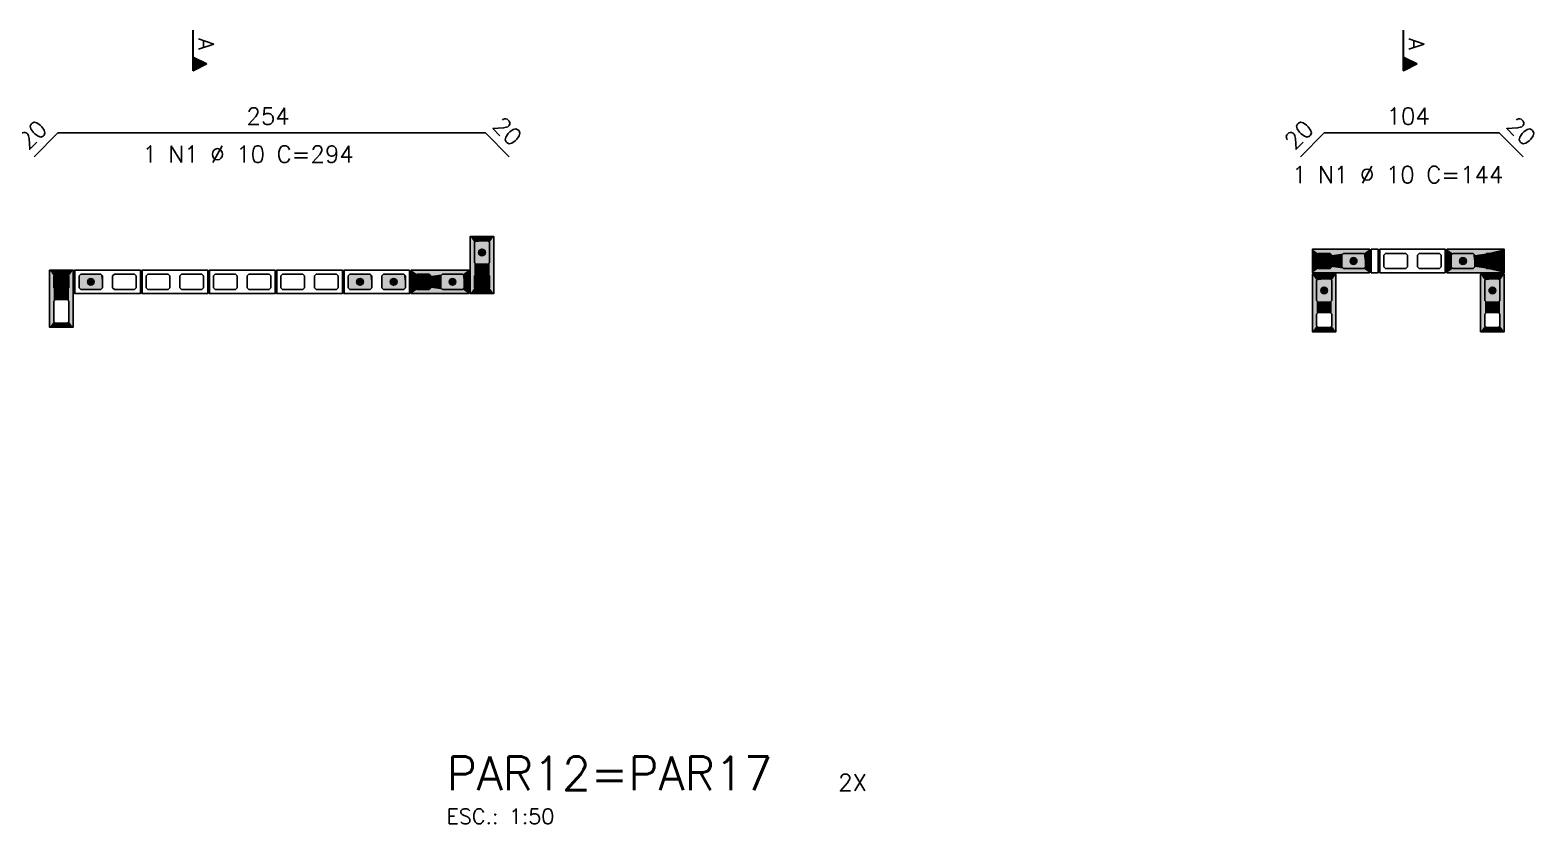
# Model space of a CAD drawing. Extents: x -2 to 121, y -2 to 61.
# Drawn here: x 35.07 to 52.94, y 18.04 to 27.48 of the extents above; entities that cross this region are included whole.
import ezdxf

# ---------------------------------------------------------------- set-up
doc = ezdxf.new("R2010")
doc.units = 0
doc.header["$MEASUREMENT"] = 0
for name, color, linetype in [('PENA_01', 1, 'CONTINUOUS'), ('PENA_02', 2, 'CONTINUOUS'), ('PENA_03', 3, 'CONTINUOUS'), ('PENA_05', 5, 'CONTINUOUS'), ('PENA_06', 6, 'CONTINUOUS'), ('PENA_11', 252, 'CONTINUOUS'), ('PENA_21', 100, 'CONTINUOUS')]:
    doc.layers.add(name, color=color, linetype=linetype)
doc.styles.get("Standard").update_dxf_attribs({"font": 'ROMANS.SHX'})

msp = doc.modelspace()

# ---------------------------------------------------------------- linework, layer by layer
at = {"layer": 'PENA_01', "linetype": 'Continuous'}
for points in [[(40.351743, 24.711848), (40.351743, 24.951848), (40.371743, 24.971848), (40.511743, 24.971848), (40.531743, 24.951848), (40.531743, 24.711848), (40.511743, 24.691848), (40.371743, 24.691848), (40.351743, 24.711848)], [(50.381624, 24.639823), (50.521624, 24.639823), (50.541624, 24.659823), (50.541624, 24.799823), (50.521624, 24.819823), (50.381624, 24.819823), (50.361624, 24.799823), (50.361624, 24.659823), (50.381624, 24.639823)], [(50.681624, 24.639823), (50.921624, 24.639823), (50.941624, 24.659823), (50.941624, 24.799823), (50.921624, 24.819823), (50.681624, 24.819823), (50.661624, 24.799823), (50.661624, 24.659823), (50.681624, 24.639823)], [(51.441624, 24.659823), (51.421624, 24.639823), (51.181624, 24.639823), (51.161624, 24.659823), (51.161624, 24.799823), (51.181624, 24.819823), (51.421624, 24.819823), (51.441624, 24.799823), (51.441624, 24.659823)], [(51.841624, 24.659823), (51.821624, 24.639823), (51.581624, 24.639823), (51.561624, 24.659823), (51.561624, 24.799823), (51.581624, 24.819823), (51.821624, 24.819823), (51.841624, 24.799823), (51.841624, 24.659823)], [(52.221624, 24.639823), (51.981624, 24.639823), (51.961624, 24.659823), (51.961624, 24.799823), (51.981624, 24.819823), (52.221624, 24.819823), (52.241624, 24.799823), (52.241624, 24.659823), (52.221624, 24.639823)], [(52.521624, 24.639823), (52.381624, 24.639823), (52.361624, 24.659823), (52.361624, 24.799823), (52.381624, 24.819823), (52.521624, 24.819823), (52.541624, 24.799823), (52.541624, 24.659823), (52.521624, 24.639823)], [(35.351743, 24.551848), (35.351743, 24.411848), (35.371743, 24.391848), (35.511743, 24.391848), (35.531743, 24.411848), (35.531743, 24.551848), (35.511743, 24.571848), (35.371743, 24.571848), (35.351743, 24.551848)], [(35.931743, 24.551848), (35.911743, 24.571848), (35.671743, 24.571848), (35.651743, 24.551848), (35.651743, 24.411848), (35.671743, 24.391848), (35.911743, 24.391848), (35.931743, 24.411848), (35.931743, 24.551848)], [(36.331743, 24.551848), (36.311743, 24.571848), (36.071743, 24.571848), (36.051743, 24.551848), (36.051743, 24.411848), (36.071743, 24.391848), (36.311743, 24.391848), (36.331743, 24.411848), (36.331743, 24.551848)], [(36.731743, 24.551848), (36.711743, 24.571848), (36.471743, 24.571848), (36.451743, 24.551848), (36.451743, 24.411848), (36.471743, 24.391848), (36.711743, 24.391848), (36.731743, 24.411848), (36.731743, 24.551848)], [(37.131743, 24.551848), (37.111743, 24.571848), (36.871743, 24.571848), (36.851743, 24.551848), (36.851743, 24.411848), (36.871743, 24.391848), (37.111743, 24.391848), (37.131743, 24.411848), (37.131743, 24.551848)], [(37.531743, 24.551848), (37.511743, 24.571848), (37.271743, 24.571848), (37.251743, 24.551848), (37.251743, 24.411848), (37.271743, 24.391848), (37.511743, 24.391848), (37.531743, 24.411848), (37.531743, 24.551848)], [(37.931743, 24.551848), (37.911743, 24.571848), (37.671743, 24.571848), (37.651743, 24.551848), (37.651743, 24.411848), (37.671743, 24.391848), (37.911743, 24.391848), (37.931743, 24.411848), (37.931743, 24.551848)], [(38.331743, 24.551848), (38.311743, 24.571848), (38.071743, 24.571848), (38.051743, 24.551848), (38.051743, 24.411848), (38.071743, 24.391848), (38.311743, 24.391848), (38.331743, 24.411848), (38.331743, 24.551848)], [(38.731743, 24.551848), (38.711743, 24.571848), (38.471743, 24.571848), (38.451743, 24.551848), (38.451743, 24.411848), (38.471743, 24.391848), (38.711743, 24.391848), (38.731743, 24.411848), (38.731743, 24.551848)], [(39.131743, 24.551848), (39.111743, 24.571848), (38.871743, 24.571848), (38.851743, 24.551848), (38.851743, 24.411848), (38.871743, 24.391848), (39.111743, 24.391848), (39.131743, 24.411848), (39.131743, 24.551848)], [(39.531743, 24.551848), (39.511743, 24.571848), (39.271743, 24.571848), (39.251743, 24.551848), (39.251743, 24.411848), (39.271743, 24.391848), (39.511743, 24.391848), (39.531743, 24.411848), (39.531743, 24.551848)], [(39.671743, 24.571848), (39.811743, 24.571848), (39.831743, 24.551848), (39.831743, 24.411848), (39.811743, 24.391848), (39.671743, 24.391848), (39.651743, 24.411848), (39.651743, 24.551848), (39.671743, 24.571848)], [(39.971743, 24.571848), (40.211743, 24.571848), (40.231743, 24.551848), (40.231743, 24.411848), (40.211743, 24.391848), (39.971743, 24.391848), (39.951743, 24.411848), (39.951743, 24.551848), (39.971743, 24.571848)], [(40.351743, 24.411848), (40.351743, 24.551848), (40.371743, 24.571848), (40.511743, 24.571848), (40.531743, 24.551848), (40.531743, 24.411848), (40.511743, 24.391848), (40.371743, 24.391848), (40.351743, 24.411848)], [(50.361624, 24.259823), (50.361624, 24.499823), (50.381624, 24.519823), (50.521624, 24.519823), (50.541624, 24.499823), (50.541624, 24.259823), (50.521624, 24.239823), (50.381624, 24.239823), (50.361624, 24.259823)], [(52.541624, 24.259823), (52.541624, 24.499823), (52.521624, 24.519823), (52.381624, 24.519823), (52.361624, 24.499823), (52.361624, 24.259823), (52.381624, 24.239823), (52.521624, 24.239823), (52.541624, 24.259823)], [(35.351743, 24.251848), (35.351743, 24.011848), (35.371743, 23.991848), (35.511743, 23.991848), (35.531743, 24.011848), (35.531743, 24.251848), (35.511743, 24.271848), (35.371743, 24.271848), (35.351743, 24.251848)], [(50.361624, 23.959823), (50.361624, 24.099823), (50.381624, 24.119823), (50.521624, 24.119823), (50.541624, 24.099823), (50.541624, 23.959823), (50.521624, 23.939823), (50.381624, 23.939823), (50.361624, 23.959823)], [(52.541624, 23.959823), (52.541624, 24.099823), (52.521624, 24.119823), (52.381624, 24.119823), (52.361624, 24.099823), (52.361624, 23.959823), (52.381624, 23.939823), (52.521624, 23.939823), (52.541624, 23.959823)]]:
    msp.add_lwpolyline(points, dxfattribs=at)
at = {"layer": 'PENA_02', "linetype": 'Continuous'}
for points in [[(40.301743, 24.341848), (40.301743, 25.021848), (40.581743, 25.021848), (40.581743, 24.341848), (40.301743, 24.341848)], [(50.311624, 24.589823), (50.991624, 24.589823), (50.991624, 24.869823), (50.311624, 24.869823), (50.311624, 24.589823)], [(51.091624, 24.869823), (51.011624, 24.869823), (51.011624, 24.589823), (51.091624, 24.589823), (51.091624, 24.869823)], [(51.891624, 24.589823), (51.111624, 24.589823), (51.111624, 24.869823), (51.891624, 24.869823), (51.891624, 24.589823)], [(52.591624, 24.589823), (51.911624, 24.589823), (51.911624, 24.869823), (52.591624, 24.869823), (52.591624, 24.589823)], [(35.301743, 24.621848), (35.301743, 23.941848), (35.581743, 23.941848), (35.581743, 24.621848), (35.301743, 24.621848)], [(36.381743, 24.621848), (35.601743, 24.621848), (35.601743, 24.341848), (36.381743, 24.341848), (36.381743, 24.621848)], [(37.181743, 24.621848), (36.401743, 24.621848), (36.401743, 24.341848), (37.181743, 24.341848), (37.181743, 24.621848)], [(37.981743, 24.621848), (37.201743, 24.621848), (37.201743, 24.341848), (37.981743, 24.341848), (37.981743, 24.621848)], [(38.781743, 24.621848), (38.001743, 24.621848), (38.001743, 24.341848), (38.781743, 24.341848), (38.781743, 24.621848)], [(39.581743, 24.621848), (38.801743, 24.621848), (38.801743, 24.341848), (39.581743, 24.341848), (39.581743, 24.621848)], [(39.601743, 24.621848), (40.281743, 24.621848), (40.281743, 24.341848), (39.601743, 24.341848), (39.601743, 24.621848)], [(50.311624, 23.889823), (50.311624, 24.569823), (50.591624, 24.569823), (50.591624, 23.889823), (50.311624, 23.889823)], [(52.591624, 23.889823), (52.591624, 24.569823), (52.311624, 24.569823), (52.311624, 23.889823), (52.591624, 23.889823)]]:
    msp.add_lwpolyline(points, dxfattribs=at)
at = {"layer": 'PENA_03', "linetype": 'Continuous'}
for p, q in [((37.006273, 27.475747), (37.006273, 26.989365)), ((37.006969, 27.15495), (37.006969, 27.475747)), ((51.39207, 27.475747), (51.39207, 26.989365)), ((51.392766, 27.15495), (51.392766, 27.475747)), ((37.006273, 26.989365), (37.172206, 27.072331)), ((37.172206, 27.072331), (37.006968, 27.15495)), ((37.006968, 26.990493), (37.170645, 27.072331)), ((37.006969, 26.990493), (37.006969, 27.15417)), ((37.170645, 27.072331), (37.006969, 27.15417)), ((37.019037, 26.995747), (37.019037, 27.148916)), ((37.031801, 27.002129), (37.031801, 27.142534)), ((37.044565, 27.008511), (37.044565, 27.136152)), ((37.057329, 27.014893), (37.057329, 27.12977)), ((37.070093, 27.021275), (37.070093, 27.123388)), ((37.082857, 27.027657), (37.082857, 27.117006)), ((37.095621, 27.034039), (37.095621, 27.110624)), ((37.108385, 27.040421), (37.108385, 27.104242)), ((37.121149, 27.046803), (37.121149, 27.09786)), ((37.133913, 27.053185), (37.133913, 27.091478)), ((37.146678, 27.059567), (37.146678, 27.085096)), ((37.159442, 27.065949), (37.159442, 27.078713)), ((51.39207, 26.989365), (51.558003, 27.072331)), ((51.558003, 27.072331), (51.392765, 27.15495)), ((51.392765, 26.990493), (51.556442, 27.072331)), ((51.392766, 26.990493), (51.392766, 27.15417)), ((51.556442, 27.072331), (51.392766, 27.15417)), ((51.404834, 26.995747), (51.404834, 27.148916)), ((51.417598, 27.002129), (51.417598, 27.142534)), ((51.430362, 27.008511), (51.430362, 27.136152)), ((51.443126, 27.014893), (51.443126, 27.12977)), ((51.45589, 27.021275), (51.45589, 27.123388)), ((51.468654, 27.027657), (51.468654, 27.117006)), ((51.481418, 27.034039), (51.481418, 27.110624)), ((51.494182, 27.040421), (51.494182, 27.104242)), ((51.506946, 27.046803), (51.506946, 27.09786)), ((51.51971, 27.053185), (51.51971, 27.091478)), ((51.532475, 27.059567), (51.532475, 27.085096)), ((51.545239, 27.065949), (51.545239, 27.078713))]:
    msp.add_line(p, q, dxfattribs=at)
for points in [[(40.511743, 24.971848), (40.531743, 24.951848), (40.531743, 24.711848), (40.511743, 24.691848), (40.371743, 24.691848), (40.351743, 24.711848), (40.351743, 24.951848), (40.371743, 24.971848), (40.511743, 24.971848)], [(50.521625, 24.819823), (50.541625, 24.799823), (50.541624, 24.659823), (50.521624, 24.639823), (50.381624, 24.639823), (50.361624, 24.659823), (50.361625, 24.799823), (50.381625, 24.819823), (50.521625, 24.819823)], [(50.941624, 24.659823), (50.921624, 24.639823), (50.681624, 24.639823), (50.661624, 24.659823), (50.661624, 24.799823), (50.681624, 24.819823), (50.921624, 24.819823), (50.941624, 24.799823), (50.941624, 24.659823)], [(52.241624, 24.659823), (52.221624, 24.639823), (51.981624, 24.639823), (51.961624, 24.659823), (51.961624, 24.799823), (51.981624, 24.819823), (52.221624, 24.819823), (52.241624, 24.799823), (52.241624, 24.659823)], [(52.521625, 24.819823), (52.541625, 24.799823), (52.541624, 24.659823), (52.521624, 24.639823), (52.381624, 24.639823), (52.361624, 24.659823), (52.361625, 24.799823), (52.381625, 24.819823), (52.521625, 24.819823)], [(35.511743, 24.571848), (35.531743, 24.551848), (35.531743, 24.411848), (35.511743, 24.391848), (35.371743, 24.391848), (35.351743, 24.411848), (35.351743, 24.551848), (35.371743, 24.571848), (35.511743, 24.571848)], [(35.931743, 24.411848), (35.911743, 24.391848), (35.671743, 24.391848), (35.651743, 24.411848), (35.651743, 24.551848), (35.671743, 24.571848), (35.911743, 24.571848), (35.931743, 24.551848), (35.931743, 24.411848)], [(39.131743, 24.411848), (39.111743, 24.391848), (38.871743, 24.391848), (38.851743, 24.411848), (38.851743, 24.551848), (38.871743, 24.571848), (39.111743, 24.571848), (39.131743, 24.551848), (39.131743, 24.411848)], [(39.531743, 24.411848), (39.511743, 24.391848), (39.271743, 24.391848), (39.251743, 24.411848), (39.251743, 24.551848), (39.271743, 24.571848), (39.511743, 24.571848), (39.531743, 24.551848), (39.531743, 24.411848)], [(39.811743, 24.571848), (39.831743, 24.551848), (39.831743, 24.411848), (39.811743, 24.391848), (39.671743, 24.391848), (39.651743, 24.411848), (39.651743, 24.551848), (39.671743, 24.571848), (39.811743, 24.571848)], [(40.231743, 24.411848), (40.211743, 24.391848), (39.971743, 24.391848), (39.951743, 24.411848), (39.951743, 24.551848), (39.971743, 24.571848), (40.211743, 24.571848), (40.231743, 24.551848), (40.231743, 24.411848)], [(40.511743, 24.571848), (40.531743, 24.551848), (40.531743, 24.411848), (40.511743, 24.391848), (40.371743, 24.391848), (40.351743, 24.411848), (40.351743, 24.551848), (40.371743, 24.571848), (40.511743, 24.571848)], [(50.521624, 24.519823), (50.541624, 24.499823), (50.541624, 24.259823), (50.521624, 24.239823), (50.381624, 24.239823), (50.361624, 24.259823), (50.361624, 24.499823), (50.381624, 24.519823), (50.521624, 24.519823)], [(52.521624, 24.519823), (52.541624, 24.499823), (52.541624, 24.259823), (52.521624, 24.239823), (52.381624, 24.239823), (52.361624, 24.259823), (52.361624, 24.499823), (52.381624, 24.519823), (52.521624, 24.519823)]]:
    msp.add_lwpolyline(points, dxfattribs=at)
for centre in [(40.441743, 24.831848), (50.451624, 24.729823), (50.801624, 24.729823), (52.101624, 24.729823), (52.451624, 24.729823), (35.441743, 24.481848), (35.791743, 24.481848), (38.991743, 24.481848), (39.391743, 24.481848), (39.741743, 24.481848), (40.091743, 24.481848), (40.441743, 24.481848), (50.451624, 24.379823), (52.451624, 24.379823)]:
    msp.add_circle(centre, 0.04, dxfattribs=at)
for points in [[(40.481743, 24.831848), (40.421743, 24.866489), (40.404156, 24.845529)], [(40.481743, 24.831848), (40.448689, 24.87124), (40.421743, 24.866489)], [(40.481743, 24.831848), (40.472385, 24.85756), (40.448689, 24.87124)], [(40.481743, 24.831848), (40.404156, 24.845529), (40.404156, 24.818167)], [(40.481743, 24.831848), (40.404156, 24.818167), (40.421743, 24.797207)], [(40.481743, 24.831848), (40.421743, 24.797207), (40.448689, 24.792456)], [(40.481743, 24.831848), (40.448689, 24.792456), (40.472385, 24.806137)], [(40.481743, 24.831848), (40.472385, 24.806137), (40.481743, 24.831848)], [(50.491624, 24.729823), (50.431624, 24.764464), (50.414037, 24.743504)], [(50.491624, 24.729823), (50.414037, 24.743504), (50.414037, 24.716143)], [(50.491624, 24.729823), (50.414037, 24.716143), (50.431624, 24.695182)], [(50.491624, 24.729823), (50.45857, 24.769216), (50.431624, 24.764464)], [(50.491624, 24.729823), (50.431624, 24.695182), (50.45857, 24.690431)], [(50.491624, 24.729823), (50.482266, 24.755535), (50.45857, 24.769216)], [(50.491624, 24.729823), (50.45857, 24.690431), (50.482266, 24.704112)], [(50.491624, 24.729823), (50.482266, 24.704112), (50.491624, 24.729823)], [(50.841624, 24.729823), (50.781624, 24.764464), (50.764037, 24.743504)], [(50.841624, 24.729823), (50.764037, 24.743504), (50.764037, 24.716143)], [(50.841624, 24.729823), (50.764037, 24.716143), (50.781624, 24.695182)], [(50.841624, 24.729823), (50.80857, 24.769216), (50.781624, 24.764464)], [(50.841624, 24.729823), (50.781624, 24.695182), (50.80857, 24.690431)], [(50.841624, 24.729823), (50.832266, 24.755535), (50.80857, 24.769216)], [(50.841624, 24.729823), (50.80857, 24.690431), (50.832266, 24.704112)], [(50.841624, 24.729823), (50.832266, 24.704112), (50.841624, 24.729823)], [(52.141624, 24.729823), (52.081624, 24.764464), (52.064037, 24.743504)], [(52.141624, 24.729823), (52.064037, 24.743504), (52.064037, 24.716143)], [(52.141624, 24.729823), (52.064037, 24.716143), (52.081624, 24.695182)], [(52.141624, 24.729823), (52.10857, 24.769216), (52.081624, 24.764464)], [(52.141624, 24.729823), (52.081624, 24.695182), (52.10857, 24.690431)], [(52.141624, 24.729823), (52.132266, 24.755535), (52.10857, 24.769216)], [(52.141624, 24.729823), (52.10857, 24.690431), (52.132266, 24.704112)], [(52.141624, 24.729823), (52.132266, 24.704112), (52.141624, 24.729823)], [(52.491624, 24.729823), (52.431624, 24.764464), (52.414037, 24.743504)], [(52.491624, 24.729823), (52.414037, 24.743504), (52.414037, 24.716143)], [(52.491624, 24.729823), (52.414037, 24.716143), (52.431624, 24.695182)], [(52.491624, 24.729823), (52.45857, 24.769216), (52.431624, 24.764464)], [(52.491624, 24.729823), (52.431624, 24.695182), (52.45857, 24.690431)], [(52.491624, 24.729823), (52.482266, 24.755535), (52.45857, 24.769216)], [(52.491624, 24.729823), (52.45857, 24.690431), (52.482266, 24.704112)], [(52.491624, 24.729823), (52.482266, 24.704112), (52.491624, 24.729823)], [(35.481743, 24.481848), (35.421743, 24.516489), (35.404156, 24.495529)], [(35.481743, 24.481848), (35.404156, 24.495529), (35.404156, 24.468167)], [(35.481743, 24.481848), (35.448689, 24.52124), (35.421743, 24.516489)], [(35.481743, 24.481848), (35.472385, 24.50756), (35.448689, 24.52124)], [(35.831743, 24.481848), (35.771743, 24.516489), (35.754156, 24.495529)], [(35.831743, 24.481848), (35.754156, 24.495529), (35.754156, 24.468167)], [(35.831743, 24.481848), (35.798689, 24.52124), (35.771743, 24.516489)], [(35.831743, 24.481848), (35.822385, 24.50756), (35.798689, 24.52124)], [(39.031743, 24.481848), (38.971743, 24.516489), (38.954156, 24.495529)], [(39.031743, 24.481848), (38.954156, 24.495529), (38.954156, 24.468167)], [(39.031743, 24.481848), (38.998689, 24.52124), (38.971743, 24.516489)], [(39.031743, 24.481848), (39.022385, 24.50756), (38.998689, 24.52124)], [(39.431743, 24.481848), (39.371743, 24.516489), (39.354156, 24.495529)], [(39.431743, 24.481848), (39.354156, 24.495529), (39.354156, 24.468167)], [(39.431743, 24.481848), (39.398689, 24.52124), (39.371743, 24.516489)], [(39.431743, 24.481848), (39.422385, 24.50756), (39.398689, 24.52124)], [(39.781743, 24.481848), (39.721743, 24.516489), (39.704156, 24.495529)], [(39.781743, 24.481848), (39.704156, 24.495529), (39.704156, 24.468167)], [(39.781743, 24.481848), (39.748689, 24.52124), (39.721743, 24.516489)], [(39.781743, 24.481848), (39.772385, 24.50756), (39.748689, 24.52124)], [(40.131743, 24.481848), (40.071743, 24.516489), (40.054156, 24.495529)], [(40.131743, 24.481848), (40.054156, 24.495529), (40.054156, 24.468167)], [(40.131743, 24.481848), (40.098689, 24.52124), (40.071743, 24.516489)], [(40.131743, 24.481848), (40.122385, 24.50756), (40.098689, 24.52124)], [(40.481743, 24.481848), (40.421743, 24.516489), (40.404156, 24.495529)], [(40.481743, 24.481848), (40.404156, 24.495529), (40.404156, 24.468167)], [(40.481743, 24.481848), (40.448689, 24.52124), (40.421743, 24.516489)], [(40.481743, 24.481848), (40.472385, 24.50756), (40.448689, 24.52124)], [(35.481743, 24.481848), (35.404156, 24.468167), (35.421743, 24.447207)], [(35.481743, 24.481848), (35.421743, 24.447207), (35.448689, 24.442456)], [(35.481743, 24.481848), (35.448689, 24.442456), (35.472385, 24.456137)], [(35.481743, 24.481848), (35.472385, 24.456137), (35.481743, 24.481848)], [(35.831743, 24.481848), (35.754156, 24.468167), (35.771743, 24.447207)], [(35.831743, 24.481848), (35.771743, 24.447207), (35.798689, 24.442456)], [(35.831743, 24.481848), (35.798689, 24.442456), (35.822385, 24.456137)], [(35.831743, 24.481848), (35.822385, 24.456137), (35.831743, 24.481848)], [(39.031743, 24.481848), (38.954156, 24.468167), (38.971743, 24.447207)], [(39.031743, 24.481848), (38.971743, 24.447207), (38.998689, 24.442456)], [(39.031743, 24.481848), (38.998689, 24.442456), (39.022385, 24.456137)], [(39.031743, 24.481848), (39.022385, 24.456137), (39.031743, 24.481848)], [(39.431743, 24.481848), (39.354156, 24.468167), (39.371743, 24.447207)], [(39.431743, 24.481848), (39.371743, 24.447207), (39.398689, 24.442456)], [(39.431743, 24.481848), (39.398689, 24.442456), (39.422385, 24.456137)], [(39.431743, 24.481848), (39.422385, 24.456137), (39.431743, 24.481848)], [(39.781743, 24.481848), (39.704156, 24.468167), (39.721743, 24.447207)], [(39.781743, 24.481848), (39.721743, 24.447207), (39.748689, 24.442456)], [(39.781743, 24.481848), (39.748689, 24.442456), (39.772385, 24.456137)], [(39.781743, 24.481848), (39.772385, 24.456137), (39.781743, 24.481848)], [(40.131743, 24.481848), (40.054156, 24.468167), (40.071743, 24.447207)], [(40.131743, 24.481848), (40.071743, 24.447207), (40.098689, 24.442456)], [(40.131743, 24.481848), (40.098689, 24.442456), (40.122385, 24.456137)], [(40.131743, 24.481848), (40.122385, 24.456137), (40.131743, 24.481848)], [(40.481743, 24.481848), (40.404156, 24.468167), (40.421743, 24.447207)], [(40.481743, 24.481848), (40.421743, 24.447207), (40.448689, 24.442456)], [(40.481743, 24.481848), (40.448689, 24.442456), (40.472385, 24.456137)], [(40.481743, 24.481848), (40.472385, 24.456137), (40.481743, 24.481848)], [(50.491624, 24.379823), (50.431624, 24.414464), (50.414037, 24.393504)], [(50.491624, 24.379823), (50.414037, 24.393504), (50.414037, 24.366143)], [(50.491624, 24.379823), (50.414037, 24.366143), (50.431624, 24.345182)], [(50.491624, 24.379823), (50.45857, 24.419216), (50.431624, 24.414464)], [(50.491624, 24.379823), (50.431624, 24.345182), (50.45857, 24.340431)], [(50.491624, 24.379823), (50.482266, 24.405535), (50.45857, 24.419216)], [(50.491624, 24.379823), (50.45857, 24.340431), (50.482266, 24.354112)], [(50.491624, 24.379823), (50.482266, 24.354112), (50.491624, 24.379823)], [(52.491624, 24.379823), (52.431624, 24.414464), (52.414037, 24.393504)], [(52.491624, 24.379823), (52.414037, 24.393504), (52.414037, 24.366143)], [(52.491624, 24.379823), (52.414037, 24.366143), (52.431624, 24.345182)], [(52.491624, 24.379823), (52.45857, 24.419216), (52.431624, 24.414464)], [(52.491624, 24.379823), (52.431624, 24.345182), (52.45857, 24.340431)], [(52.491624, 24.379823), (52.482266, 24.405535), (52.45857, 24.419216)], [(52.491624, 24.379823), (52.45857, 24.340431), (52.482266, 24.354112)], [(52.491624, 24.379823), (52.482266, 24.354112), (52.491624, 24.379823)]]:
    msp.add_solid(points, dxfattribs=at)
at = {"layer": 'PENA_05', "linetype": 'Continuous'}
for p, q in [((35.401743, 26.252225), (35.118901, 25.969382)), ((40.481743, 26.252225), (35.401743, 26.252225)), ((40.764586, 25.969382), (40.481743, 26.252225)), ((50.453439, 26.252225), (50.170597, 25.969382)), ((52.533439, 26.252225), (50.453439, 26.252225)), ((52.816282, 25.969382), (52.533439, 26.252225))]:
    msp.add_line(p, q, dxfattribs=at)
at = {"layer": 'PENA_11', "linetype": 'Continuous'}
for points in [[(40.511743, 24.971848), (40.371743, 24.691848), (40.351743, 24.711848)], [(40.511743, 24.971848), (40.351743, 24.711848), (40.351743, 24.951848)], [(40.511743, 24.971848), (40.351743, 24.951848), (40.371743, 24.971848)], [(40.511743, 24.971848), (40.511743, 24.691848), (40.371743, 24.691848)], [(40.511743, 24.971848), (40.371743, 24.971848), (40.511743, 24.971848)], [(40.511743, 24.971848), (40.531743, 24.951848), (40.531743, 24.711848)], [(40.511743, 24.971848), (40.531743, 24.711848), (40.511743, 24.691848)], [(50.521625, 24.819823), (50.381624, 24.639823), (50.361624, 24.659823)], [(50.521625, 24.819823), (50.361624, 24.659823), (50.361625, 24.799823)], [(50.521625, 24.819823), (50.361625, 24.799823), (50.381625, 24.819823)], [(50.521625, 24.819823), (50.521624, 24.639823), (50.381624, 24.639823)], [(50.521625, 24.819823), (50.381625, 24.819823), (50.521625, 24.819823)], [(50.521625, 24.819823), (50.541624, 24.659823), (50.521624, 24.639823)], [(50.521625, 24.819823), (50.541625, 24.799823), (50.541624, 24.659823)], [(50.941624, 24.659823), (50.661624, 24.799823), (50.681624, 24.819823)], [(50.941624, 24.659823), (50.661624, 24.659823), (50.661624, 24.799823)], [(50.941624, 24.659823), (50.681624, 24.819823), (50.921624, 24.819823)], [(50.941624, 24.659823), (50.921624, 24.819823), (50.941624, 24.799823)], [(50.941624, 24.659823), (50.941624, 24.799823), (50.941624, 24.659823)], [(52.241624, 24.659823), (51.961624, 24.799823), (51.981624, 24.819823)], [(52.241624, 24.659823), (51.961624, 24.659823), (51.961624, 24.799823)], [(52.241624, 24.659823), (51.981624, 24.819823), (52.221624, 24.819823)], [(52.241624, 24.659823), (52.221624, 24.819823), (52.241624, 24.799823)], [(52.241624, 24.659823), (52.241624, 24.799823), (52.241624, 24.659823)], [(52.521625, 24.819823), (52.381624, 24.639823), (52.361624, 24.659823)], [(52.521625, 24.819823), (52.361624, 24.659823), (52.361625, 24.799823)], [(52.521625, 24.819823), (52.361625, 24.799823), (52.381625, 24.819823)], [(52.521625, 24.819823), (52.521624, 24.639823), (52.381624, 24.639823)], [(52.521625, 24.819823), (52.381625, 24.819823), (52.521625, 24.819823)], [(52.521625, 24.819823), (52.541624, 24.659823), (52.521624, 24.639823)], [(52.521625, 24.819823), (52.541625, 24.799823), (52.541624, 24.659823)], [(35.511743, 24.571848), (35.371743, 24.391848), (35.351743, 24.411848)], [(35.511743, 24.571848), (35.351743, 24.411848), (35.351743, 24.551848)], [(35.511743, 24.571848), (35.351743, 24.551848), (35.371743, 24.571848)], [(35.511743, 24.571848), (35.511743, 24.391848), (35.371743, 24.391848)], [(35.511743, 24.571848), (35.371743, 24.571848), (35.511743, 24.571848)], [(35.511743, 24.571848), (35.531743, 24.551848), (35.531743, 24.411848)], [(35.511743, 24.571848), (35.531743, 24.411848), (35.511743, 24.391848)], [(35.931743, 24.411848), (35.651743, 24.551848), (35.671743, 24.571848)], [(35.931743, 24.411848), (35.651743, 24.411848), (35.651743, 24.551848)], [(35.931743, 24.411848), (35.671743, 24.571848), (35.911743, 24.571848)], [(35.931743, 24.411848), (35.911743, 24.571848), (35.931743, 24.551848)], [(35.931743, 24.411848), (35.931743, 24.551848), (35.931743, 24.411848)], [(39.131743, 24.411848), (38.851743, 24.551848), (38.871743, 24.571848)], [(39.131743, 24.411848), (38.851743, 24.411848), (38.851743, 24.551848)], [(39.131743, 24.411848), (38.871743, 24.571848), (39.111743, 24.571848)], [(39.131743, 24.411848), (39.111743, 24.571848), (39.131743, 24.551848)], [(39.131743, 24.411848), (39.131743, 24.551848), (39.131743, 24.411848)], [(39.531743, 24.411848), (39.251743, 24.551848), (39.271743, 24.571848)], [(39.531743, 24.411848), (39.251743, 24.411848), (39.251743, 24.551848)], [(39.531743, 24.411848), (39.271743, 24.571848), (39.511743, 24.571848)], [(39.531743, 24.411848), (39.511743, 24.571848), (39.531743, 24.551848)], [(39.531743, 24.411848), (39.531743, 24.551848), (39.531743, 24.411848)], [(39.811743, 24.571848), (39.671743, 24.391848), (39.651743, 24.411848)], [(39.811743, 24.571848), (39.651743, 24.411848), (39.651743, 24.551848)], [(39.811743, 24.571848), (39.651743, 24.551848), (39.671743, 24.571848)], [(39.811743, 24.571848), (39.811743, 24.391848), (39.671743, 24.391848)], [(39.811743, 24.571848), (39.671743, 24.571848), (39.811743, 24.571848)], [(39.811743, 24.571848), (39.831743, 24.551848), (39.831743, 24.411848)], [(39.811743, 24.571848), (39.831743, 24.411848), (39.811743, 24.391848)], [(40.231743, 24.411848), (39.951743, 24.551848), (39.971743, 24.571848)], [(40.231743, 24.411848), (39.951743, 24.411848), (39.951743, 24.551848)], [(40.231743, 24.411848), (39.971743, 24.571848), (40.211743, 24.571848)], [(40.231743, 24.411848), (40.211743, 24.571848), (40.231743, 24.551848)], [(40.231743, 24.411848), (40.231743, 24.551848), (40.231743, 24.411848)], [(40.511743, 24.571848), (40.371743, 24.391848), (40.351743, 24.411848)], [(40.511743, 24.571848), (40.351743, 24.411848), (40.351743, 24.551848)], [(40.511743, 24.571848), (40.351743, 24.551848), (40.371743, 24.571848)], [(40.511743, 24.571848), (40.511743, 24.391848), (40.371743, 24.391848)], [(40.511743, 24.571848), (40.371743, 24.571848), (40.511743, 24.571848)], [(40.511743, 24.571848), (40.531743, 24.551848), (40.531743, 24.411848)], [(40.511743, 24.571848), (40.531743, 24.411848), (40.511743, 24.391848)], [(50.521624, 24.519823), (50.381624, 24.239823), (50.361624, 24.259823)], [(50.521624, 24.519823), (50.361624, 24.259823), (50.361624, 24.499823)], [(50.521624, 24.519823), (50.361624, 24.499823), (50.381624, 24.519823)], [(50.521624, 24.519823), (50.521624, 24.239823), (50.381624, 24.239823)], [(50.521624, 24.519823), (50.381624, 24.519823), (50.521624, 24.519823)], [(50.521624, 24.519823), (50.541624, 24.499823), (50.541624, 24.259823)], [(50.521624, 24.519823), (50.541624, 24.259823), (50.521624, 24.239823)], [(50.941624, 24.659823), (50.681624, 24.639823), (50.661624, 24.659823)], [(50.941624, 24.659823), (50.921624, 24.639823), (50.681624, 24.639823)], [(52.241624, 24.659823), (51.981624, 24.639823), (51.961624, 24.659823)], [(52.241624, 24.659823), (52.221624, 24.639823), (51.981624, 24.639823)], [(52.521624, 24.519823), (52.381624, 24.239823), (52.361624, 24.259823)], [(52.521624, 24.519823), (52.361624, 24.259823), (52.361624, 24.499823)], [(52.521624, 24.519823), (52.361624, 24.499823), (52.381624, 24.519823)], [(52.521624, 24.519823), (52.521624, 24.239823), (52.381624, 24.239823)], [(52.521624, 24.519823), (52.381624, 24.519823), (52.521624, 24.519823)], [(52.521624, 24.519823), (52.541624, 24.499823), (52.541624, 24.259823)], [(52.521624, 24.519823), (52.541624, 24.259823), (52.521624, 24.239823)], [(35.931743, 24.411848), (35.671743, 24.391848), (35.651743, 24.411848)], [(35.931743, 24.411848), (35.911743, 24.391848), (35.671743, 24.391848)], [(39.131743, 24.411848), (38.871743, 24.391848), (38.851743, 24.411848)], [(39.131743, 24.411848), (39.111743, 24.391848), (38.871743, 24.391848)], [(39.531743, 24.411848), (39.271743, 24.391848), (39.251743, 24.411848)], [(39.531743, 24.411848), (39.511743, 24.391848), (39.271743, 24.391848)], [(40.231743, 24.411848), (39.971743, 24.391848), (39.951743, 24.411848)], [(40.231743, 24.411848), (40.211743, 24.391848), (39.971743, 24.391848)]]:
    msp.add_solid(points, dxfattribs=at)
at = {"layer": 'PENA_21', "linetype": 'Continuous'}
for points in [[(40.441743, 24.341848), (40.441743, 24.391848), (40.371743, 24.391848), (40.351743, 24.411848), (40.351743, 24.551848), (40.371743, 24.571848), (40.441743, 24.571848), (40.441743, 24.691848), (40.371743, 24.691848), (40.351743, 24.711848), (40.351743, 24.951848), (40.371743, 24.971848), (40.441743, 24.971848), (40.441743, 25.021848), (40.301743, 25.021848), (40.301743, 24.341848), (40.441743, 24.341848)], [(40.441743, 24.341848), (40.441743, 24.391848), (40.511743, 24.391848), (40.531743, 24.411848), (40.531743, 24.551848), (40.511743, 24.571848), (40.441743, 24.571848), (40.441743, 24.691848), (40.511743, 24.691848), (40.531743, 24.711848), (40.531743, 24.951848), (40.511743, 24.971848), (40.441743, 24.971848), (40.441743, 25.021848), (40.581743, 25.021848), (40.581743, 24.341848), (40.441743, 24.341848)], [(50.311624, 24.729823), (50.361624, 24.729823), (50.361624, 24.799823), (50.381624, 24.819823), (50.521624, 24.819823), (50.541624, 24.799823), (50.541624, 24.729823), (50.661624, 24.729823), (50.661624, 24.799823), (50.681624, 24.819823), (50.921624, 24.819823), (50.941624, 24.799823), (50.941624, 24.729823), (50.991624, 24.729823), (50.991624, 24.869823), (50.311624, 24.869823), (50.311624, 24.729823)], [(52.591624, 24.729823), (52.541624, 24.729823), (52.541624, 24.799823), (52.521624, 24.819823), (52.381624, 24.819823), (52.361624, 24.799823), (52.361624, 24.729823), (52.241624, 24.729823), (52.241624, 24.799823), (52.221624, 24.819823), (51.981624, 24.819823), (51.961624, 24.799823), (51.961624, 24.729823), (51.911624, 24.729823), (51.911624, 24.869823), (52.591624, 24.869823), (52.591624, 24.729823)], [(50.311624, 24.729823), (50.361624, 24.729823), (50.361624, 24.659823), (50.381624, 24.639823), (50.521624, 24.639823), (50.541624, 24.659823), (50.541624, 24.729823), (50.661624, 24.729823), (50.661624, 24.659823), (50.681624, 24.639823), (50.921624, 24.639823), (50.941624, 24.659823), (50.941624, 24.729823), (50.991624, 24.729823), (50.991624, 24.589823), (50.311624, 24.589823), (50.311624, 24.729823)], [(52.591624, 24.729823), (52.541624, 24.729823), (52.541624, 24.659823), (52.521624, 24.639823), (52.381624, 24.639823), (52.361624, 24.659823), (52.361624, 24.729823), (52.241624, 24.729823), (52.241624, 24.659823), (52.221624, 24.639823), (51.981624, 24.639823), (51.961624, 24.659823), (51.961624, 24.729823), (51.911624, 24.729823), (51.911624, 24.589823), (52.591624, 24.589823), (52.591624, 24.729823)], [(35.441743, 24.621848), (35.441743, 24.571848), (35.371743, 24.571848), (35.351743, 24.551848), (35.351743, 24.411848), (35.371743, 24.391848), (35.441743, 24.391848), (35.441743, 24.271848), (35.371743, 24.271848), (35.351743, 24.251848), (35.351743, 24.011848), (35.371743, 23.991848), (35.441743, 23.991848), (35.441743, 23.941848), (35.301743, 23.941848), (35.301743, 24.621848), (35.441743, 24.621848)], [(35.441743, 24.621848), (35.441743, 24.571848), (35.511743, 24.571848), (35.531743, 24.551848), (35.531743, 24.411848), (35.511743, 24.391848), (35.441743, 24.391848), (35.441743, 24.271848), (35.511743, 24.271848), (35.531743, 24.251848), (35.531743, 24.011848), (35.511743, 23.991848), (35.441743, 23.991848), (35.441743, 23.941848), (35.581743, 23.941848), (35.581743, 24.621848), (35.441743, 24.621848)], [(39.601743, 24.481848), (39.651743, 24.481848), (39.651743, 24.551848), (39.671743, 24.571848), (39.811743, 24.571848), (39.831743, 24.551848), (39.831743, 24.481848), (39.951743, 24.481848), (39.951743, 24.551848), (39.971743, 24.571848), (40.211743, 24.571848), (40.231743, 24.551848), (40.231743, 24.481848), (40.281743, 24.481848), (40.281743, 24.621848), (39.601743, 24.621848), (39.601743, 24.481848)], [(50.451624, 23.889823), (50.451624, 23.939823), (50.381624, 23.939823), (50.361624, 23.959823), (50.361624, 24.099823), (50.381624, 24.119823), (50.451624, 24.119823), (50.451624, 24.239823), (50.381624, 24.239823), (50.361624, 24.259823), (50.361624, 24.499823), (50.381624, 24.519823), (50.451624, 24.519823), (50.451624, 24.569823), (50.311624, 24.569823), (50.311624, 23.889823), (50.451624, 23.889823)], [(50.451624, 23.889823), (50.451624, 23.939823), (50.521624, 23.939823), (50.541624, 23.959823), (50.541624, 24.099823), (50.521624, 24.119823), (50.451624, 24.119823), (50.451624, 24.239823), (50.521624, 24.239823), (50.541624, 24.259823), (50.541624, 24.499823), (50.521624, 24.519823), (50.451624, 24.519823), (50.451624, 24.569823), (50.591624, 24.569823), (50.591624, 23.889823), (50.451624, 23.889823)], [(52.451624, 23.889823), (52.451624, 23.939823), (52.381624, 23.939823), (52.361624, 23.959823), (52.361624, 24.099823), (52.381624, 24.119823), (52.451624, 24.119823), (52.451624, 24.239823), (52.381624, 24.239823), (52.361624, 24.259823), (52.361624, 24.499823), (52.381624, 24.519823), (52.451624, 24.519823), (52.451624, 24.569823), (52.311624, 24.569823), (52.311624, 23.889823), (52.451624, 23.889823)], [(52.451624, 23.889823), (52.451624, 23.939823), (52.521624, 23.939823), (52.541624, 23.959823), (52.541624, 24.099823), (52.521624, 24.119823), (52.451624, 24.119823), (52.451624, 24.239823), (52.521624, 24.239823), (52.541624, 24.259823), (52.541624, 24.499823), (52.521624, 24.519823), (52.451624, 24.519823), (52.451624, 24.569823), (52.591624, 24.569823), (52.591624, 23.889823), (52.451624, 23.889823)], [(39.601743, 24.481848), (39.651743, 24.481848), (39.651743, 24.411848), (39.671743, 24.391848), (39.811743, 24.391848), (39.831743, 24.411848), (39.831743, 24.481848), (39.951743, 24.481848), (39.951743, 24.411848), (39.971743, 24.391848), (40.211743, 24.391848), (40.231743, 24.411848), (40.231743, 24.481848), (40.281743, 24.481848), (40.281743, 24.341848), (39.601743, 24.341848), (39.601743, 24.481848)]]:
    msp.add_lwpolyline(points, dxfattribs=at)
for points in [[(40.441743, 25.021848), (40.301743, 25.021848), (40.371743, 24.971848)], [(40.371743, 24.971848), (40.301743, 25.021848), (40.351743, 24.951848)], [(40.301743, 25.021848), (40.351743, 24.411848), (40.351743, 24.951848)], [(40.301743, 24.341848), (40.351743, 24.411848), (40.301743, 25.021848)], [(40.351743, 24.951848), (40.351743, 24.411848), (40.351743, 24.551848)], [(40.351743, 24.951848), (40.351743, 24.711848), (40.351743, 24.551848)], [(40.441743, 24.971848), (40.441743, 25.021848), (40.371743, 24.971848)], [(40.511743, 24.971848), (40.441743, 24.971848), (40.581743, 25.021848)], [(40.441743, 24.971848), (40.441743, 25.021848), (40.581743, 25.021848)], [(40.531743, 24.951848), (40.511743, 24.971848), (40.581743, 25.021848)], [(40.531743, 24.711848), (40.581743, 25.021848), (40.531743, 24.551848)], [(40.531743, 24.551848), (40.581743, 25.021848), (40.531743, 24.411848)], [(40.581743, 25.021848), (40.581743, 24.341848), (40.531743, 24.411848)], [(40.531743, 24.711848), (40.531743, 24.951848), (40.581743, 25.021848)], [(50.991624, 24.869823), (50.311624, 24.869823), (50.381624, 24.819823)], [(50.311624, 24.869823), (50.311624, 24.729823), (50.361624, 24.729823)], [(50.311624, 24.869823), (50.361624, 24.729823), (50.361624, 24.799823)], [(50.311624, 24.869823), (50.361624, 24.799823), (50.381624, 24.819823)], [(50.991624, 24.869823), (50.381624, 24.819823), (50.521624, 24.819823)], [(50.991624, 24.869823), (50.521624, 24.819823), (50.541624, 24.799823)], [(50.991624, 24.869823), (50.541624, 24.799823), (50.681624, 24.819823)], [(50.991624, 24.869823), (50.681624, 24.819823), (50.921624, 24.819823)], [(50.991624, 24.869823), (50.921624, 24.819823), (50.941624, 24.799823)], [(50.991624, 24.869823), (50.941624, 24.799823), (50.991624, 24.729823)], [(52.591624, 24.869823), (51.981624, 24.819823), (51.911624, 24.869823)], [(51.981624, 24.819823), (51.961624, 24.799823), (51.911624, 24.869823)], [(51.911624, 24.869823), (51.961624, 24.799823), (51.911624, 24.729823)], [(52.221624, 24.819823), (51.981624, 24.819823), (52.591624, 24.869823)], [(52.241624, 24.799823), (52.221624, 24.819823), (52.591624, 24.869823)], [(52.591624, 24.869823), (52.381624, 24.819823), (52.241624, 24.799823)], [(52.591624, 24.869823), (52.521624, 24.819823), (52.381624, 24.819823)], [(52.591624, 24.869823), (52.541624, 24.799823), (52.521624, 24.819823)], [(52.591624, 24.869823), (52.591624, 24.729823), (52.541624, 24.729823)], [(52.591624, 24.869823), (52.541624, 24.729823), (52.541624, 24.799823)], [(40.371743, 24.571848), (40.351743, 24.711848), (40.351743, 24.551848)], [(40.371743, 24.571848), (40.371743, 24.691848), (40.351743, 24.711848)], [(40.441743, 24.571848), (40.371743, 24.691848), (40.371743, 24.571848)], [(40.441743, 24.571848), (40.441743, 24.691848), (40.371743, 24.691848)], [(40.441743, 24.571848), (40.511743, 24.691848), (40.511743, 24.571848)], [(40.441743, 24.571848), (40.441743, 24.691848), (40.511743, 24.691848)], [(40.511743, 24.691848), (40.531743, 24.711848), (40.511743, 24.571848)], [(40.511743, 24.571848), (40.531743, 24.711848), (40.531743, 24.551848)], [(50.311624, 24.589823), (50.311624, 24.729823), (50.361624, 24.729823)], [(50.311624, 24.589823), (50.361624, 24.729823), (50.361624, 24.659823)], [(50.541624, 24.799823), (50.661624, 24.799823), (50.681624, 24.819823)], [(50.541624, 24.799823), (50.541624, 24.729823), (50.661624, 24.729823)], [(50.541624, 24.799823), (50.661624, 24.729823), (50.661624, 24.799823)], [(50.541624, 24.659823), (50.541624, 24.729823), (50.661624, 24.729823)], [(50.541624, 24.659823), (50.661624, 24.729823), (50.661624, 24.659823)], [(50.991624, 24.729823), (50.941624, 24.799823), (50.941624, 24.729823)], [(50.991624, 24.589823), (50.941624, 24.659823), (50.991624, 24.729823)], [(50.991624, 24.729823), (50.941624, 24.659823), (50.941624, 24.729823)], [(51.961624, 24.799823), (51.961624, 24.729823), (51.911624, 24.729823)], [(51.911624, 24.589823), (51.961624, 24.659823), (51.911624, 24.729823)], [(51.961624, 24.659823), (51.961624, 24.729823), (51.911624, 24.729823)], [(52.241624, 24.729823), (52.241624, 24.799823), (52.381624, 24.819823)], [(52.241624, 24.729823), (52.381624, 24.819823), (52.361624, 24.799823)], [(52.241624, 24.729823), (52.361624, 24.799823), (52.361624, 24.729823)], [(52.241624, 24.729823), (52.241624, 24.659823), (52.381624, 24.639823)], [(52.241624, 24.729823), (52.381624, 24.639823), (52.361624, 24.659823)], [(52.241624, 24.729823), (52.361624, 24.659823), (52.361624, 24.729823)], [(52.591624, 24.589823), (52.591624, 24.729823), (52.541624, 24.729823)], [(52.591624, 24.589823), (52.541624, 24.729823), (52.541624, 24.659823)], [(35.371743, 24.571848), (35.351743, 24.551848), (35.301743, 24.621848)], [(35.371743, 24.571848), (35.301743, 24.621848), (35.441743, 24.621848)], [(35.301743, 24.621848), (35.351743, 24.551848), (35.301743, 23.941848)], [(35.301743, 23.941848), (35.351743, 24.551848), (35.351743, 24.011848)], [(35.351743, 24.011848), (35.351743, 24.551848), (35.351743, 24.411848)], [(35.371743, 24.571848), (35.441743, 24.621848), (35.441743, 24.571848)], [(35.581743, 24.621848), (35.441743, 24.621848), (35.511743, 24.571848)], [(35.511743, 24.571848), (35.441743, 24.621848), (35.441743, 24.571848)], [(35.531743, 24.551848), (35.581743, 24.621848), (35.511743, 24.571848)], [(35.581743, 23.941848), (35.581743, 24.621848), (35.531743, 24.551848)], [(35.531743, 24.411848), (35.581743, 23.941848), (35.531743, 24.551848)], [(40.281743, 24.621848), (39.601743, 24.621848), (39.671743, 24.571848)], [(39.601743, 24.621848), (39.601743, 24.481848), (39.651743, 24.481848)], [(39.601743, 24.621848), (39.651743, 24.481848), (39.651743, 24.551848)], [(39.601743, 24.621848), (39.651743, 24.551848), (39.671743, 24.571848)], [(40.281743, 24.621848), (39.671743, 24.571848), (39.811743, 24.571848)], [(40.281743, 24.621848), (39.811743, 24.571848), (39.831743, 24.551848)], [(40.281743, 24.621848), (39.831743, 24.551848), (39.971743, 24.571848)], [(39.831743, 24.551848), (39.951743, 24.551848), (39.971743, 24.571848)], [(39.831743, 24.551848), (39.831743, 24.481848), (39.951743, 24.481848)], [(39.831743, 24.551848), (39.951743, 24.481848), (39.951743, 24.551848)], [(40.281743, 24.621848), (39.971743, 24.571848), (40.211743, 24.571848)], [(40.281743, 24.621848), (40.211743, 24.571848), (40.231743, 24.551848)], [(40.281743, 24.621848), (40.231743, 24.551848), (40.281743, 24.481848)], [(40.281743, 24.481848), (40.231743, 24.551848), (40.231743, 24.481848)], [(50.311624, 24.589823), (50.361624, 24.659823), (50.381624, 24.639823)], [(50.991624, 24.589823), (50.311624, 24.589823), (50.381624, 24.639823)], [(50.451624, 24.569823), (50.311624, 24.569823), (50.381624, 24.519823)], [(50.381624, 24.519823), (50.311624, 24.569823), (50.361624, 24.499823)], [(50.311624, 24.569823), (50.361624, 23.959823), (50.361624, 24.499823)], [(50.311624, 23.889823), (50.361624, 23.959823), (50.311624, 24.569823)], [(50.361624, 24.499823), (50.361624, 23.959823), (50.361624, 24.099823)], [(50.361624, 24.499823), (50.361624, 24.259823), (50.361624, 24.099823)], [(50.991624, 24.589823), (50.381624, 24.639823), (50.521624, 24.639823)], [(50.451624, 24.519823), (50.451624, 24.569823), (50.381624, 24.519823)], [(50.521624, 24.519823), (50.451624, 24.519823), (50.591624, 24.569823)], [(50.451624, 24.519823), (50.451624, 24.569823), (50.591624, 24.569823)], [(50.991624, 24.589823), (50.521624, 24.639823), (50.541624, 24.659823)], [(50.541624, 24.499823), (50.521624, 24.519823), (50.591624, 24.569823)], [(50.991624, 24.589823), (50.541624, 24.659823), (50.681624, 24.639823)], [(50.541624, 24.659823), (50.661624, 24.659823), (50.681624, 24.639823)], [(50.541624, 24.259823), (50.591624, 24.569823), (50.541624, 24.099823)], [(50.541624, 24.099823), (50.591624, 24.569823), (50.541624, 23.959823)], [(50.591624, 24.569823), (50.591624, 23.889823), (50.541624, 23.959823)], [(50.541624, 24.259823), (50.541624, 24.499823), (50.591624, 24.569823)], [(50.991624, 24.589823), (50.681624, 24.639823), (50.921624, 24.639823)], [(50.991624, 24.589823), (50.921624, 24.639823), (50.941624, 24.659823)], [(51.981624, 24.639823), (51.961624, 24.659823), (51.911624, 24.589823)], [(52.591624, 24.589823), (51.981624, 24.639823), (51.911624, 24.589823)], [(52.221624, 24.639823), (51.981624, 24.639823), (52.591624, 24.589823)], [(52.241624, 24.659823), (52.221624, 24.639823), (52.591624, 24.589823)], [(52.591624, 24.589823), (52.381624, 24.639823), (52.241624, 24.659823)], [(52.451624, 24.569823), (52.311624, 24.569823), (52.381624, 24.519823)], [(52.381624, 24.519823), (52.311624, 24.569823), (52.361624, 24.499823)], [(52.311624, 24.569823), (52.361624, 23.959823), (52.361624, 24.499823)], [(52.311624, 23.889823), (52.361624, 23.959823), (52.311624, 24.569823)], [(52.361624, 24.499823), (52.361624, 23.959823), (52.361624, 24.099823)], [(52.361624, 24.499823), (52.361624, 24.259823), (52.361624, 24.099823)], [(52.591624, 24.589823), (52.521624, 24.639823), (52.381624, 24.639823)], [(52.451624, 24.519823), (52.451624, 24.569823), (52.381624, 24.519823)], [(52.521624, 24.519823), (52.451624, 24.519823), (52.591624, 24.569823)], [(52.451624, 24.519823), (52.451624, 24.569823), (52.591624, 24.569823)], [(52.591624, 24.589823), (52.541624, 24.659823), (52.521624, 24.639823)], [(52.541624, 24.499823), (52.521624, 24.519823), (52.591624, 24.569823)], [(52.541624, 24.259823), (52.591624, 24.569823), (52.541624, 24.099823)], [(52.541624, 24.099823), (52.591624, 24.569823), (52.541624, 23.959823)], [(52.591624, 24.569823), (52.591624, 23.889823), (52.541624, 23.959823)], [(52.541624, 24.259823), (52.541624, 24.499823), (52.591624, 24.569823)], [(35.351743, 24.011848), (35.351743, 24.251848), (35.351743, 24.411848)], [(35.371743, 24.391848), (35.351743, 24.251848), (35.351743, 24.411848)], [(35.371743, 24.391848), (35.371743, 24.271848), (35.351743, 24.251848)], [(35.441743, 24.391848), (35.371743, 24.271848), (35.371743, 24.391848)], [(35.441743, 24.391848), (35.441743, 24.271848), (35.371743, 24.271848)], [(35.441743, 24.391848), (35.511743, 24.271848), (35.511743, 24.391848)], [(35.441743, 24.391848), (35.441743, 24.271848), (35.511743, 24.271848)], [(35.511743, 24.391848), (35.531743, 24.251848), (35.531743, 24.411848)], [(35.511743, 24.271848), (35.531743, 24.251848), (35.511743, 24.391848)], [(35.531743, 24.251848), (35.581743, 23.941848), (35.531743, 24.411848)], [(39.601743, 24.341848), (39.601743, 24.481848), (39.651743, 24.481848)], [(39.601743, 24.341848), (39.651743, 24.481848), (39.651743, 24.411848)], [(39.601743, 24.341848), (39.651743, 24.411848), (39.671743, 24.391848)], [(40.281743, 24.341848), (39.601743, 24.341848), (39.671743, 24.391848)], [(40.281743, 24.341848), (39.671743, 24.391848), (39.811743, 24.391848)], [(40.281743, 24.341848), (39.811743, 24.391848), (39.831743, 24.411848)], [(39.831743, 24.411848), (39.831743, 24.481848), (39.951743, 24.481848)], [(39.831743, 24.411848), (39.951743, 24.481848), (39.951743, 24.411848)], [(40.281743, 24.341848), (39.831743, 24.411848), (39.971743, 24.391848)], [(39.831743, 24.411848), (39.951743, 24.411848), (39.971743, 24.391848)], [(40.281743, 24.341848), (39.971743, 24.391848), (40.211743, 24.391848)], [(40.281743, 24.341848), (40.211743, 24.391848), (40.231743, 24.411848)], [(40.281743, 24.341848), (40.231743, 24.411848), (40.281743, 24.481848)], [(40.281743, 24.481848), (40.231743, 24.411848), (40.231743, 24.481848)], [(40.371743, 24.391848), (40.351743, 24.411848), (40.301743, 24.341848)], [(40.371743, 24.391848), (40.301743, 24.341848), (40.441743, 24.341848)], [(40.371743, 24.391848), (40.441743, 24.341848), (40.441743, 24.391848)], [(40.581743, 24.341848), (40.441743, 24.341848), (40.511743, 24.391848)], [(40.511743, 24.391848), (40.441743, 24.341848), (40.441743, 24.391848)], [(40.531743, 24.411848), (40.581743, 24.341848), (40.511743, 24.391848)], [(35.531743, 24.251848), (35.531743, 24.011848), (35.581743, 23.941848)], [(50.381624, 24.119823), (50.361624, 24.259823), (50.361624, 24.099823)], [(50.381624, 24.119823), (50.381624, 24.239823), (50.361624, 24.259823)], [(50.451624, 24.119823), (50.381624, 24.239823), (50.381624, 24.119823)], [(50.451624, 24.119823), (50.451624, 24.239823), (50.381624, 24.239823)], [(50.451624, 24.119823), (50.521624, 24.239823), (50.521624, 24.119823)], [(50.451624, 24.119823), (50.451624, 24.239823), (50.521624, 24.239823)], [(50.521624, 24.239823), (50.541624, 24.259823), (50.521624, 24.119823)], [(50.521624, 24.119823), (50.541624, 24.259823), (50.541624, 24.099823)], [(52.381624, 24.119823), (52.361624, 24.259823), (52.361624, 24.099823)], [(52.381624, 24.119823), (52.381624, 24.239823), (52.361624, 24.259823)], [(52.451624, 24.119823), (52.381624, 24.239823), (52.381624, 24.119823)], [(52.451624, 24.119823), (52.451624, 24.239823), (52.381624, 24.239823)], [(52.451624, 24.119823), (52.521624, 24.239823), (52.521624, 24.119823)], [(52.451624, 24.119823), (52.451624, 24.239823), (52.521624, 24.239823)], [(52.521624, 24.239823), (52.541624, 24.259823), (52.521624, 24.119823)], [(52.521624, 24.119823), (52.541624, 24.259823), (52.541624, 24.099823)], [(35.371743, 23.991848), (35.301743, 23.941848), (35.351743, 24.011848)], [(35.441743, 23.941848), (35.301743, 23.941848), (35.371743, 23.991848)], [(35.441743, 23.991848), (35.441743, 23.941848), (35.371743, 23.991848)], [(35.511743, 23.991848), (35.441743, 23.991848), (35.581743, 23.941848)], [(35.441743, 23.991848), (35.441743, 23.941848), (35.581743, 23.941848)], [(35.531743, 24.011848), (35.511743, 23.991848), (35.581743, 23.941848)], [(50.381624, 23.939823), (50.361624, 23.959823), (50.311624, 23.889823)], [(50.541624, 23.959823), (50.591624, 23.889823), (50.521624, 23.939823)], [(52.381624, 23.939823), (52.361624, 23.959823), (52.311624, 23.889823)], [(52.541624, 23.959823), (52.591624, 23.889823), (52.521624, 23.939823)], [(50.381624, 23.939823), (50.311624, 23.889823), (50.451624, 23.889823)], [(50.381624, 23.939823), (50.451624, 23.889823), (50.451624, 23.939823)], [(50.591624, 23.889823), (50.451624, 23.889823), (50.521624, 23.939823)], [(50.521624, 23.939823), (50.451624, 23.889823), (50.451624, 23.939823)], [(52.381624, 23.939823), (52.311624, 23.889823), (52.451624, 23.889823)], [(52.381624, 23.939823), (52.451624, 23.889823), (52.451624, 23.939823)], [(52.591624, 23.889823), (52.451624, 23.889823), (52.521624, 23.939823)], [(52.521624, 23.939823), (52.451624, 23.889823), (52.451624, 23.939823)]]:
    msp.add_solid(points, dxfattribs=at)

# ---------------------------------------------------------------- texts
at = {"layer": 'PENA_02', "linetype": 'Continuous'}
msp.add_text('2X', height=0.2, dxfattribs=at).set_placement((44.675273, 18.430228))
at = {"layer": 'PENA_03', "linetype": 'Continuous'}
for s, height, rotation, p in [('A', 0.18, 270, (37.073302, 27.379193)), ('A', 0.18, 270, (51.459099, 27.379193)), ('20', 0.2, 45, (35.04819, 26.040093)), ('20', 0.2, 315, (40.552454, 26.322936)), ('20', 0.2, 45, (50.099886, 26.040093)), ('20', 0.2, 315, (52.60415, 26.322936))]:
    msp.add_text(s, height=height, rotation=rotation, dxfattribs=at).set_placement(p)
for s, height, p in [('254', 0.2, (37.641743, 26.352225)), ('104', 0.2, (51.193439, 26.352225)), ('1 N1 %%c 10 C=294', 0.2, (36.405546, 25.899615)), ('1 N1 %%c 10 C=144', 0.2, (50.071002, 25.657116)), ('ESC.: 1:50', 0.18, (40.020906, 18.037308))]:
    msp.add_text(s, height=height, dxfattribs=at).set_placement(p)
at = {"layer": 'PENA_06', "linetype": 'Continuous'}
msp.add_text('PAR12=PAR17', height=0.4, dxfattribs=at).set_placement((40.020906, 18.437308))

doc.saveas('drawing.dxf')
